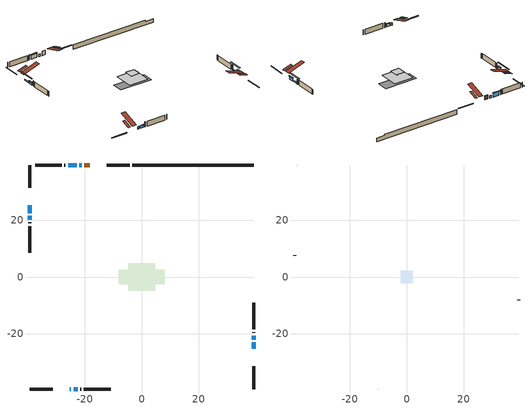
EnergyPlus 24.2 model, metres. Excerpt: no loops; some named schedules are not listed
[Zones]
conditioned space
 floor outside (Floor1 construction): -0.75,-0.75 -0.75,0.75 0.75,0.75 0.75,-0.75 z0.49
 floor adiabatic (AdiabaticFloorConstruction): -4.79,-4.79 -4.79,4.79 4.79,4.79 4.79,-4.79 z0.49
 floor foundation (Slab1 construction): -8.06,-2.61 -8.06,2.61 8.06,2.61 8.06,-2.61 z-1.8
 wall outside (RimJoist1 construction): -4.28,39.32 -12.28,39.32 / -39.32,-39.32 -31.32,-39.32 / -39.32,39.32 -39.32,31.32 / 39.32,-39.32 39.32,-31.32 z0.49:0.79
 wall outside (AdiabaticWallConstruction 1): -18.33,39.32 -20.11,39.32 z0.49:2.52
 wall outside (AdiabaticWallConstruction): -21.04,39.32 -21.88,39.32 / -25.28,-39.32 -24.85,-39.32 / -23.93,-39.32 -22.5,-39.32 / -39.32,21.5 -39.32,20.07 z0.49:1.71; -39.32,25.27 -39.32,22.43 / 39.32,-22.01 39.32,-20.59 z0.49:1.15; 39.32,-25.27 39.32,-22.94 z0.49:1.96; -22.81,39.32 -25.86,39.32 z0.49:2.47
 wall outside (Wall1 construction): -26.79,39.32 -27.13,39.32 / -21.57,-39.32 -21.23,-39.32 / -39.32,19.15 -39.32,18.8 / 39.32,-19.66 39.32,-19.32 z0.49:2.93
 wall outside (Wall2 construction): -28.06,39.32 -37.44,39.32 / -20.3,-39.32 -10.92,-39.32 / -39.32,17.88 -39.32,8.49 / 39.32,-18.39 39.32,-9 z0.49:2.93
 wall foundation (FoundationWall1 construction): -3.35,39.32,-1.8 -3.35,39.32,0.49 35.05,39.32,0.49 35.05,39.32,-0.17 39.32,39.32,-0.17 39.32,39.32,-1.8
 window (WindowConstruction 4): -21.04,39.32 -21.88,39.32 z0.49:1.71
 window (WindowConstruction 7): -39.32,25.27 -39.32,22.43 z0.49:1.15
 window (WindowConstruction 5): -25.27,-39.32 -24.86,-39.32 z0.49:1.71
 window (WindowConstruction): 39.32,-25.27 39.32,-22.94 z0.49:1.96
 window (WindowConstruction 1): -22.81,39.32 -25.86,39.32 z0.49:2.47
 window (WindowConstruction 2): -23.93,-39.32 -22.5,-39.32 z0.49:1.71
 window (WindowConstruction 3): -39.32,21.5 -39.32,20.08 z0.49:1.71
 window (WindowConstruction 6): 39.32,-22.01 39.32,-20.59 z0.49:1.15
 door (Door): -18.33,39.32 -20.11,39.32 z0.49:2.52
 ceiling adiabatic (AdiabaticFloorConstruction): 4.79,-4.79 4.79,4.79 -4.79,4.79 -4.79,-4.79 z0.49
 roof outside (Roof2 construction): -17.4,39.32,2.93 -17.4,31.08,5.68 -15.23,31.08,5.68 -15.23,39.32,2.93; -26.2,-39.32,2.93 -26.2,-31.08,5.68 -28.37,-31.08,5.68 -28.37,-39.32,2.93; -39.32,26.2,2.93 -31.08,26.2,5.68 -31.08,28.37,5.68 -39.32,28.37,2.93; 39.32,-26.2,2.93 31.08,-26.2,5.68 31.08,-28.37,5.68 39.32,-28.37,2.93
attic - vented
 floor to conditioned space (Floor2 construction Reversed): -2.12,-2.12 -2.12,2.12 2.12,2.12 2.12,-2.12 z2.93
 wall outside (Wall3 construction): -38.37,39.32 -38.39,39.32 / -9.99,-39.32 -9.97,-39.32 / -39.32,7.56 -39.32,7.54 / 39.32,-8.08 39.32,-8.05 z0.49:2.93
 roof outside (Roof1 construction): -14.3,39.32,2.93 -14.3,35.2,4.3 -13.21,35.2,4.3 -13.21,39.32,2.93; -29.3,-39.32,2.93 -29.3,-35.2,4.3 -30.39,-35.2,4.3 -30.39,-39.32,2.93; -39.32,29.3,2.93 -35.2,29.3,4.3 -35.2,30.39,4.3 -39.32,30.39,2.93; 39.32,-29.3,2.93 35.2,-29.3,4.3 35.2,-30.39,4.3 39.32,-30.39,2.93
shading: -39.32,19.79 -39.32,27.91 -39.73,27.91 -39.73,19.79 z3.79; 39.32,-22.74 39.32,-25.47 39.73,-25.47 39.73,-22.74 z2.16; -26.06,39.32 -22.61,39.32 -22.61,39.73 -26.06,39.73 z2.67; -22.3,-39.32 -24.13,-39.32 -24.13,-39.73 -22.3,-39.73 z1.91; -39.32,19.87 -39.32,21.7 -39.73,21.7 -39.73,19.87 z1.91; 39.32,-17.95 39.32,-24.65 39.73,-24.65 39.73,-17.95 z3.79
[Building]
Building 1: Terrain=Suburbs
[Site:Location]
Edmonton Intl AP_AB: Latitude {deg}=53.31; Longitude {deg}=-113.58; Time Zone {hr}=-7; Elevation {m}=723; Keep Site Location Information=Yes
[Site:GroundTemperature:Shallow]
-1.56185, -3.61833, -3.78302, -2.80711, 1.11059, 5.01004, 8.39065, 10.5322, 10.7141, 8.97234, 5.67794, 1.89811
[Site:WaterMainsTemperature]
Calculation Method=Schedule; Temperature Schedule=mains temperature schedule
[Material] Roughness=Rough; Thermal Absorptance=0.9
Name | Thickness {m} | Conductivity {W/m-K} | Density {kg/m3} | Specific Heat {J/kg-K} | Solar Absorptance | Visible Absorptance
asphalt or fiberglass shingles | 0.00635 | 0.162714 | 1121.4 | 1465.45 | 0.4 | 0.4
ceiling loosefill ins | 0.169333 | 0.0480833 | 16.02 | 1046.75 | 0.7 | 0.7
ceiling stud and cavity | 0.1397 | 0.20607 | 65.682 | 1177.47 | 0.7 | 0.7
concrete 4.0 in. | 0.1016 | 1.803125 | 2242.8 | 837.4 | 0.7 | 0.7
concrete 8.0 in. | 0.2032 | 1.803125 | 2242.8 | 837.4 | 0.7 | 0.7
door material | 0.04445 | 0.053851 | 512.64 | 1214.23 | 0.7 | 0.7
exterior vertical ins | 0.0457286 | 0.029427 | 32.04 | 1214.23 | 0.7 | 0.7
floor covering | 0.0127 | 0.0433444 | 54.468 | 1339.84 | 0.6 | 0.6
floor rigid ins; wall rigid ins | 0.051816 | 0.029427 | 32.04 | 1214.23 | 0.7 | 0.7
floor rigid ins 1; wall rigid ins 1 | 0.512978 | 0.029427 | 32.04 | 1214.23 | 0.7 | 0.7
floor stud and cavity | 0.1397 | 0.0996456 | 92.3553 | 1139.71 | 0.7 | 0.7
floor stud and cavity 1 | 0.1397 | 1.75129 | 37.0049 | 1207.88 | 0.7 | 0.7
furniture material conditioned space 1 | 0.1524 | 0.115458 | 640.8 | 1214.23 | 0.6 | 0.6
gypsum board | 0.0127 | 0.160291 | 801 | 837.4 | 0.6 | 0.6
gypsum board 1 | 0.0127 | 0.160291 | 801 | 837.4 | 0.7 | 0.7
osb sheathing 0.5 in. | 0.0127 | 0.115458 | 512.64 | 1214.23 | 0.7 | 0.7
osb sheathing 0.75 in. | 0.01905 | 0.115458 | 512.64 | 1214.23 | 0.7 | 0.7
osb sheathing 2.0 in. | 0.0508 | 0.115458 | 512.64 | 1214.23 | 0.7 | 0.7
rim joist stud and cavity | 0.0508 | 0.0296634 | 125.044 | 1163.47 | 0.6 | 0.6
roof rigid ins | 0.103632 | 0.029427 | 32.04 | 1214.23 | 0.7 | 0.7
roof stud and cavity | 0.2032 | 0.210283 | 78.34581 | 1123.46 | 0.7 | 0.7
wall stud and cavity | 0.1397 | 0.562718 | 139.0536 | 1170.24 | 0.7 | 0.7
wall stud and cavity 1 | 0.1397 | 0.215597 | 139.0536 | 1170.24 | 0.7 | 0.7
wall stud and cavity 2 | 0.0889 | 6.1454 | 50.32683 | 1063.81 | 0.6 | 0.6
wall stud and cavity 3 | 0.0889 | 0.380278 | 52.3479 | 1209.89 | 0.7 | 0.7
wall stud and cavity 4 | 0.0889 | 0.391764 | 83.0341 | 1211.67 | 0.7 | 0.7
wood siding | 0.0254 | 0.102417 | 544.68 | 1172.36 | 0.4 | 0.4
wood siding 1 | 0.00254 | 0.102417 | 544.68 | 1172.36 | 0.4 | 0.4
wood siding 2; wood siding 3; wood siding 4 | 0.0254 | 0.102417 | 544.68 | 1172.36 | 0.7 | 0.7
[WindowMaterial:SimpleGlazingSystem]
Name | U-Factor {W/m2-K} | Solar Heat Gain Coefficient
WindowMaterial | 3.28813 | 0.58
WindowMaterial 1 | 3.29381 | 0.71
WindowMaterial 2 | 3.28927 | 0.58
WindowMaterial 3 | 3.33639 | 0.51
WindowMaterial 4 | 2.22975 | 0.4
WindowMaterial 5 | 3.30687 | 0.63
[Construction]
AdiabaticFloorConstruction: floor stud and cavity 1, floor rigid ins 1, osb sheathing 0.75 in., floor covering
AdiabaticWallConstruction: wood siding 3, wall rigid ins 1, wall stud and cavity 3, gypsum board
AdiabaticWallConstruction 1: wood siding 4, wall rigid ins 1, wall stud and cavity 3, gypsum board
Door: door material
Floor1 construction: floor stud and cavity, floor rigid ins, osb sheathing 0.75 in., floor covering
Floor2 construction Reversed: gypsum board, ceiling stud and cavity, ceiling loosefill ins
FoundationWall1 construction: concrete 8.0 in., gypsum board 1
furniture construction conditioned space 1: furniture material conditioned space 1
PartitionWallConstruction: gypsum board, wall stud and cavity 4, gypsum board
RimJoist1 construction: wood siding 2, osb sheathing 2.0 in., rim joist stud and cavity
Roof1 construction: asphalt or fiberglass shingles
Roof2 construction: asphalt or fiberglass shingles, roof rigid ins, osb sheathing 0.75 in., roof stud and cavity, gypsum board
Slab1 construction: concrete 4.0 in.
Wall1 construction: wood siding, wall rigid ins, osb sheathing 0.5 in., wall stud and cavity, gypsum board
Wall2 construction: wood siding, wall rigid ins, osb sheathing 0.5 in., wall stud and cavity 1, gypsum board
Wall3 construction: wood siding 1, wall stud and cavity 2
WindowConstruction: WindowMaterial
WindowConstruction 1: WindowMaterial 1
WindowConstruction 2; WindowConstruction 3: WindowMaterial 2
WindowConstruction 4: WindowMaterial 3
WindowConstruction 5: WindowMaterial 4
WindowConstruction 6; WindowConstruction 7: WindowMaterial 5
[Zone] Multiplier=1; Part of Total Floor Area=Yes
Name | Volume {m3}
attic - vented | 3.99143
conditioned space | 464.3
[Space]
Name | Zone | Volume {m3}
attic - vented 1 | attic - vented | 3.99143
conditioned space 1 | conditioned space | 464.3
[ZoneInfiltration:EffectiveLeakageArea]
infil attic - vented 1: Zone or Space=attic - vented 1; Schedule=Always On Discrete; Effective Air Leakage Area {cm2}=622.609; Stack Coefficient=0.000265081; Wind Coefficient=1.10004e-05
[ZoneMixing]
whole house fan mix: Zone or Space=attic - vented; Schedule=Always On Continuous; Design Flow Rate Calculation Method=Flow/Zone; Design Flow Rate {m3/s}=0; Source Zone or Space=conditioned space
[SurfaceProperty:ExposedFoundationPerimeter]
Slab1: Exposed Perimeter Calculation Method=TotalExposedPerimeter; Total Exposed Perimeter {m}=42.671
[InternalMass] Zone or ZoneList=conditioned space; Space or SpaceList=conditioned space 1
Name | Construction | Surface Area {m2}
furniture mass conditioned space 1 | furniture construction conditioned space 1 | 71.1839
partition wall mass | PartitionWallConstruction | 177.96
[Lights]
interior lighting: Zone or ZoneList or Space or SpaceList=conditioned space 1; Schedule=interior lighting schedule; Design Level Calculation Method=LightingLevel; Lighting Level {W}=343.2; Return Air Fraction=0; Fraction Radiant=0.6; Fraction Visible=0.2; Fraction Replaceable=1
[People]
occupants: Zone or ZoneList or Space or SpaceList=conditioned space 1; Number of People Schedule=occupants schedule; Number of People Calculation Method=People; Number of People=3; Fraction Radiant=0.314171; Sensible Heat Fraction=0.56303; Activity Level Schedule=occupants activity schedule; Carbon Dioxide Generation Rate {m3/s-W}=0; Enable ASHRAE 55 Comfort Warnings=No; Mean Radiant Temperature Calculation Type=EnclosureAveraged
[ElectricEquipment] Zone or ZoneList or Space or SpaceList=conditioned space 1; Design Level Calculation Method=EquipmentLevel
Name | Schedule | Design Level {W} | Fraction Latent | Fraction Radiant | Fraction Lost
clothes dryer | clothes dryer schedule | 140.772 | 0.015 | 0.081 | 0.85
clothes washer | clothes washer schedule | 32.1985 | 0.03 | 0.162 | 0.7
cooking range | cooking range schedule | 215.147 | 0.08 | 0.432 | 0.2
dishwasher | dishwasher schedule | 66.8632 | 0.3 | 0.18 | 0.4
fridge | fridge schedule | 72.9452 | 0 | 0.6 | 0
mech vent bath fan 0 | mech vent bath fan 0 schedule | 50.2 | 0 | 0 | 1
mech vent bath fan 1 | mech vent bath fan 1 schedule | 50.2 | 0 | 0 | 1
mech vent house fan | mech vent house fan schedule | 0 | 0 | 0 | 1
mech vent house fan cfis | mech vent house fan cfis schedule | 0 | 0 | 0 | 0
mech vent range fan 0 | mech vent range fan 0 schedule | 57 | 0 | 0 | 1
misc plug loads | misc plug loads schedule | 494.7 | 0.045 | 0.513 | 0.1
whole house fan | Always On Discrete | 0 | 0 | 0 | 1
[OtherEquipment] Zone or ZoneList or Space or SpaceList=conditioned space 1; Design Level Calculation Method=EquipmentLevel
Name | Fuel Type | Schedule | Design Level {W} | Fraction Latent | Fraction Radiant | Fraction Lost
clothes dryer 1 | Electricity | clothes dryer schedule | 0 | 0.015 | 0.081 | 0.85
cooking range 1 | Electricity | cooking range schedule | 0 | 0.08 | 0.432 | 0.2
general water use latent | None | general water use schedule | 62.594 | 1 | 0 | 0
general water use sensible | None | general water use schedule | -61.6891 | 0 | 0.6 | 0
mech vent house fan latent load | None | Always On Discrete | 0 | 1 | 0 | 0
mech vent house fan sensible load | None | Always On Discrete | 0 | 0 | 0 | 0
water heater energy adjustment1 | NaturalGas | Always On Discrete | 0.01 | 0 | 0 | 1
[ZoneInfiltration:DesignFlowRate] Zone or ZoneList or Space or SpaceList=conditioned space 1; Schedule=Always On Discrete; Design Flow Rate Calculation Method=Flow/Zone; Design Flow Rate {m3/s}=0
infil flow; natural vent flow; whole house fan flow
[AvailabilityManager:Scheduled]
furnace airloop Availability Manager: Schedule=Always On Discrete
[Foundation:Kiva]
Foundation Kiva 1: Initial Indoor Air Temperature {C}=18; Wall Height Above Grade {m}=0.489996; Wall Depth Below Slab {m}=0.2032; Custom Block Material Name 1=exterior vertical ins; Custom Block Depth 1 {m}=2.28999; Custom Block X Position 1 {m}=0.2159; Custom Block Z Position 1 {m}=0
[Foundation:Kiva:Settings]
Soil Conductivity {W/m-K}=0.849921; Soil Density {kg/m3}=1842.3; Soil Specific Heat {J/kg-K}=418.7; Ground Solar Absorptivity=0.9; Ground Thermal Absorptivity=0.9; Ground Surface Roughness {m}=0.03; Far-Field Width {m}=40; Deep-Ground Boundary Condition=ZeroFlux; Deep-Ground Depth {m}=40; Minimum Cell Dimension {m}=0.2; Maximum Cell Growth Coefficient=3; Simulation Timestep=Timestep
[Exterior:Lights]
exterior lighting: Schedule=exterior lighting schedule; Design Level {W}=75.6
[EnergyManagementSystem:GlobalVariable]
furnace_airloop_Fan_RTF
infil_program_Qfan
infil_program_Qinf
natural_vent_program_Qnv
natural_vent_program_Qwhf
[EnergyManagementSystem:Sensor]
Name | Output:Variable or Output:Meter Index Key | Output:Variable or Output:Meter
airflow_gain | infil flow | Infiltration Sensible Heat Gain Energy
airflow_gain_1 | natural vent flow | Infiltration Sensible Heat Gain Energy
airflow_gain_2 | whole house fan flow | Infiltration Sensible Heat Gain Energy
airflow_loss | infil flow | Infiltration Sensible Heat Loss Energy
airflow_loss_1 | natural vent flow | Infiltration Sensible Heat Loss Energy
airflow_loss_2 | whole house fan flow | Infiltration Sensible Heat Loss Energy
clg_load_cond |  | Cooling:EnergyTransfer:Zone:CONDITIONED SPACE
clg_sp_s; clg_sp_s_1 | cooling setpoint | Schedule Value
clothes_dryer_exhaust_0_sch_s | clothes dryer exhaust 0 schedule | Schedule Value
cool_season | cooling season schedule | Schedule Value
htg_load_cond |  | Heating:EnergyTransfer:Zone:CONDITIONED SPACE
htg_sp_s; htg_sp_s_1 | heating setpoint | Schedule Value
ig_ee_conv | clothes dryer | Electric Equipment Convective Heating Energy
ig_ee_conv_2 | cooking range | Electric Equipment Convective Heating Energy
ig_ee_conv_4 | fridge | Electric Equipment Convective Heating Energy
ig_ee_conv_5 | misc plug loads | Electric Equipment Convective Heating Energy
ig_ee_conv_6 | whole house fan | Electric Equipment Convective Heating Energy
ig_ee_rad | clothes dryer | Electric Equipment Radiant Heating Energy
ig_ee_rad_2 | cooking range | Electric Equipment Radiant Heating Energy
ig_ee_rad_4 | fridge | Electric Equipment Radiant Heating Energy
ig_ee_rad_5 | misc plug loads | Electric Equipment Radiant Heating Energy
ig_ee_rad_6 | whole house fan | Electric Equipment Radiant Heating Energy
ig_lgt_conv | interior lighting | Lights Convective Heating Energy
ig_lgt_rad | interior lighting | Lights Radiant Heating Energy
ig_lgt_vis | interior lighting | Lights Visible Radiation Heating Energy
ig_oe_conv | clothes dryer 1 | Other Equipment Convective Heating Energy
ig_oe_conv_1 | cooking range 1 | Other Equipment Convective Heating Energy
ig_oe_conv_2 | general water use latent | Other Equipment Convective Heating Energy
ig_oe_conv_3 | general water use sensible | Other Equipment Convective Heating Energy
ig_oe_conv_4 | water heater energy adjustment1 | Other Equipment Convective Heating Energy
ig_oe_rad | clothes dryer 1 | Other Equipment Radiant Heating Energy
ig_oe_rad_1 | cooking range 1 | Other Equipment Radiant Heating Energy
ig_oe_rad_2 | general water use latent | Other Equipment Radiant Heating Energy
ig_oe_rad_3 | general water use sensible | Other Equipment Radiant Heating Energy
ig_oe_rad_4 | water heater energy adjustment1 | Other Equipment Radiant Heating Energy
ig_ppl_conv | occupants | People Convective Heating Energy
ig_ppl_rad | occupants | People Radiant Heating Energy
im_conv | furniture mass conditioned space 1 | Surface Inside Face Convection Heat Gain Energy
im_conv_1 | partition wall mass | Surface Inside Face Convection Heat Gain Energy
im_ig | furniture mass conditioned space 1 | Surface Inside Face Internal Gains Radiation Heat Gain Energy
im_ig_1 | partition wall mass | Surface Inside Face Internal Gains Radiation Heat Gain Energy
im_lgt | furniture mass conditioned space 1 | Surface Inside Face Lights Radiation Heat Gain Energy
im_lgt_1 | partition wall mass | Surface Inside Face Lights Radiation Heat Gain Energy
im_sol | furniture mass conditioned space 1 | Surface Inside Face Solar Radiation Heat Gain Energy
im_sol_1 | partition wall mass | Surface Inside Face Solar Radiation Heat Gain Energy
im_surf | furniture mass conditioned space 1 | Surface Inside Face Net Surface Thermal Radiation Heat Gain Energy
im_surf_1 | partition wall mass | Surface Inside Face Net Surface Thermal Radiation Heat Gain Energy
mech_vent_bath_fan_0_sch_s | mech vent bath fan 0 schedule | Schedule Value
mech_vent_bath_fan_1_sch_s | mech vent bath fan 1 schedule | Schedule Value
mech_vent_range_fan_0_sch_s | mech vent range fan 0 schedule | Schedule Value
mv_conv | mech vent bath fan 0 | Electric Equipment Convective Heating Energy
mv_conv_1 | mech vent bath fan 1 | Electric Equipment Convective Heating Energy
mv_conv_2 | mech vent house fan | Electric Equipment Convective Heating Energy
mv_conv_3 | mech vent house fan cfis | Electric Equipment Convective Heating Energy
mv_conv_4 | mech vent range fan 0 | Electric Equipment Convective Heating Energy
mv_conv_5 | mech vent house fan latent load | Other Equipment Convective Heating Energy
mv_conv_6 | mech vent house fan sensible load | Other Equipment Convective Heating Energy
mv_rad | mech vent bath fan 0 | Electric Equipment Radiant Heating Energy
mv_rad_1 | mech vent bath fan 1 | Electric Equipment Radiant Heating Energy
mv_rad_2 | mech vent house fan | Electric Equipment Radiant Heating Energy
mv_rad_3 | mech vent house fan cfis | Electric Equipment Radiant Heating Energy
mv_rad_4 | mech vent range fan 0 | Electric Equipment Radiant Heating Energy
mv_rad_5 | mech vent house fan latent load | Other Equipment Radiant Heating Energy
mv_rad_6 | mech vent house fan sensible load | Other Equipment Radiant Heating Energy
natural_vent_s | natural vent schedule | Schedule Value
out_pb_s |  | Site Outdoor Air Barometric Pressure
out_wt_s |  | Site Outdoor Air Humidity Ratio
site_vw_s |  | Site Wind Speed
ss_back_out | Window1 | Surface Window Shortwave from Zone Back Out Window Heat Transfer Rate
ss_back_out_1 | Window10 | Surface Window Shortwave from Zone Back Out Window Heat Transfer Rate
ss_back_out_2 | Window3 | Surface Window Shortwave from Zone Back Out Window Heat Transfer Rate
ss_back_out_3 | Window4 | Surface Window Shortwave from Zone Back Out Window Heat Transfer Rate
ss_back_out_4 | Window6 | Surface Window Shortwave from Zone Back Out Window Heat Transfer Rate
ss_back_out_5 | Window7 | Surface Window Shortwave from Zone Back Out Window Heat Transfer Rate
ss_back_out_6 | Window8 | Surface Window Shortwave from Zone Back Out Window Heat Transfer Rate
ss_back_out_7 | Window9 | Surface Window Shortwave from Zone Back Out Window Heat Transfer Rate
ss_conv | Door1 | Surface Inside Face Convection Heat Gain Energy
ss_conv_1 | Window1 | Surface Inside Face Convection Heat Gain Energy
ss_conv_2 | Window10 | Surface Inside Face Convection Heat Gain Energy
ss_conv_3 | Window3 | Surface Inside Face Convection Heat Gain Energy
ss_conv_4 | Window4 | Surface Inside Face Convection Heat Gain Energy
ss_conv_5 | Window6 | Surface Inside Face Convection Heat Gain Energy
ss_conv_6 | Window7 | Surface Inside Face Convection Heat Gain Energy
ss_conv_7 | Window8 | Surface Inside Face Convection Heat Gain Energy
ss_conv_8 | Window9 | Surface Inside Face Convection Heat Gain Energy
ss_ig | Door1 | Surface Inside Face Internal Gains Radiation Heat Gain Energy
ss_ig_1 | Window1 | Surface Inside Face Internal Gains Radiation Heat Gain Energy
ss_ig_2 | Window10 | Surface Inside Face Internal Gains Radiation Heat Gain Energy
ss_ig_3 | Window3 | Surface Inside Face Internal Gains Radiation Heat Gain Energy
ss_ig_4 | Window4 | Surface Inside Face Internal Gains Radiation Heat Gain Energy
ss_ig_5 | Window6 | Surface Inside Face Internal Gains Radiation Heat Gain Energy
ss_ig_6 | Window7 | Surface Inside Face Internal Gains Radiation Heat Gain Energy
ss_ig_7 | Window8 | Surface Inside Face Internal Gains Radiation Heat Gain Energy
ss_ig_8 | Window9 | Surface Inside Face Internal Gains Radiation Heat Gain Energy
ss_lgt | Door1 | Surface Inside Face Lights Radiation Heat Gain Energy
ss_sol | Door1 | Surface Inside Face Solar Radiation Heat Gain Energy
ss_surf | Door1 | Surface Inside Face Net Surface Thermal Radiation Heat Gain Energy
ss_surf_1 | Window1 | Surface Inside Face Net Surface Thermal Radiation Heat Gain Energy
ss_surf_2 | Window10 | Surface Inside Face Net Surface Thermal Radiation Heat Gain Energy
ss_surf_3 | Window3 | Surface Inside Face Net Surface Thermal Radiation Heat Gain Energy
ss_surf_4 | Window4 | Surface Inside Face Net Surface Thermal Radiation Heat Gain Energy
ss_surf_5 | Window6 | Surface Inside Face Net Surface Thermal Radiation Heat Gain Energy
ss_surf_6 | Window7 | Surface Inside Face Net Surface Thermal Radiation Heat Gain Energy
ss_surf_7 | Window8 | Surface Inside Face Net Surface Thermal Radiation Heat Gain Energy
ss_surf_8 | Window9 | Surface Inside Face Net Surface Thermal Radiation Heat Gain Energy
ss_trans_in | Window1 | Surface Window Transmitted Solar Radiation Rate
ss_trans_in_1 | Window10 | Surface Window Transmitted Solar Radiation Rate
ss_trans_in_2 | Window3 | Surface Window Transmitted Solar Radiation Rate
ss_trans_in_3 | Window4 | Surface Window Transmitted Solar Radiation Rate
ss_trans_in_4 | Window6 | Surface Window Transmitted Solar Radiation Rate
ss_trans_in_5 | Window7 | Surface Window Transmitted Solar Radiation Rate
ss_trans_in_6 | Window8 | Surface Window Transmitted Solar Radiation Rate
ss_trans_in_7 | Window9 | Surface Window Transmitted Solar Radiation Rate
ss_trans_out | Window1 | Surface Inside Face Initial Transmitted Diffuse Transmitted Out Window Solar Radiation Rate
ss_trans_out_1 | Window10 | Surface Inside Face Initial Transmitted Diffuse Transmitted Out Window Solar Radiation Rate
ss_trans_out_2 | Window3 | Surface Inside Face Initial Transmitted Diffuse Transmitted Out Window Solar Radiation Rate
ss_trans_out_3 | Window4 | Surface Inside Face Initial Transmitted Diffuse Transmitted Out Window Solar Radiation Rate
ss_trans_out_4 | Window6 | Surface Inside Face Initial Transmitted Diffuse Transmitted Out Window Solar Radiation Rate
ss_trans_out_5 | Window7 | Surface Inside Face Initial Transmitted Diffuse Transmitted Out Window Solar Radiation Rate
ss_trans_out_6 | Window8 | Surface Inside Face Initial Transmitted Diffuse Transmitted Out Window Solar Radiation Rate
ss_trans_out_7 | Window9 | Surface Inside Face Initial Transmitted Diffuse Transmitted Out Window Solar Radiation Rate
s_conv | Floor1 | Surface Inside Face Convection Heat Gain Energy
s_conv_1 | Floor2 | Surface Inside Face Convection Heat Gain Energy
s_conv_10 | Roof2:180 | Surface Inside Face Convection Heat Gain Energy
s_conv_11 | Roof2:270 | Surface Inside Face Convection Heat Gain Energy
s_conv_12 | Roof2:90 | Surface Inside Face Convection Heat Gain Energy
s_conv_13 | Slab1 | Surface Inside Face Convection Heat Gain Energy
s_conv_14 | Wall1:0 | Surface Inside Face Convection Heat Gain Energy
s_conv_15 | Wall1:180 | Surface Inside Face Convection Heat Gain Energy
s_conv_16 | Wall1:270 | Surface Inside Face Convection Heat Gain Energy
s_conv_17 | Wall1:90 | Surface Inside Face Convection Heat Gain Energy
s_conv_18 | Wall2:0 | Surface Inside Face Convection Heat Gain Energy
s_conv_19 | Wall2:180 | Surface Inside Face Convection Heat Gain Energy
s_conv_2 | FoundationWall1 | Surface Inside Face Convection Heat Gain Energy
s_conv_20 | Wall2:270 | Surface Inside Face Convection Heat Gain Energy
s_conv_21 | Wall2:90 | Surface Inside Face Convection Heat Gain Energy
s_conv_3 | inferred conditioned ceiling | Surface Inside Face Convection Heat Gain Energy
s_conv_4 | inferred conditioned floor | Surface Inside Face Convection Heat Gain Energy
s_conv_5 | RimJoist1:0 | Surface Inside Face Convection Heat Gain Energy
s_conv_6 | RimJoist1:180 | Surface Inside Face Convection Heat Gain Energy
s_conv_7 | RimJoist1:270 | Surface Inside Face Convection Heat Gain Energy
s_conv_8 | RimJoist1:90 | Surface Inside Face Convection Heat Gain Energy
s_conv_9 | Roof2:0 | Surface Inside Face Convection Heat Gain Energy
s_ig | Floor1 | Surface Inside Face Internal Gains Radiation Heat Gain Energy
s_ig_1 | Floor2 | Surface Inside Face Internal Gains Radiation Heat Gain Energy
s_ig_10 | Roof2:180 | Surface Inside Face Internal Gains Radiation Heat Gain Energy
s_ig_11 | Roof2:270 | Surface Inside Face Internal Gains Radiation Heat Gain Energy
s_ig_12 | Roof2:90 | Surface Inside Face Internal Gains Radiation Heat Gain Energy
s_ig_13 | Slab1 | Surface Inside Face Internal Gains Radiation Heat Gain Energy
s_ig_14 | Wall1:0 | Surface Inside Face Internal Gains Radiation Heat Gain Energy
s_ig_15 | Wall1:180 | Surface Inside Face Internal Gains Radiation Heat Gain Energy
s_ig_16 | Wall1:270 | Surface Inside Face Internal Gains Radiation Heat Gain Energy
s_ig_17 | Wall1:90 | Surface Inside Face Internal Gains Radiation Heat Gain Energy
s_ig_18 | Wall2:0 | Surface Inside Face Internal Gains Radiation Heat Gain Energy
s_ig_19 | Wall2:180 | Surface Inside Face Internal Gains Radiation Heat Gain Energy
s_ig_2 | FoundationWall1 | Surface Inside Face Internal Gains Radiation Heat Gain Energy
s_ig_20 | Wall2:270 | Surface Inside Face Internal Gains Radiation Heat Gain Energy
s_ig_21 | Wall2:90 | Surface Inside Face Internal Gains Radiation Heat Gain Energy
s_ig_3 | inferred conditioned ceiling | Surface Inside Face Internal Gains Radiation Heat Gain Energy
s_ig_4 | inferred conditioned floor | Surface Inside Face Internal Gains Radiation Heat Gain Energy
s_ig_5 | RimJoist1:0 | Surface Inside Face Internal Gains Radiation Heat Gain Energy
